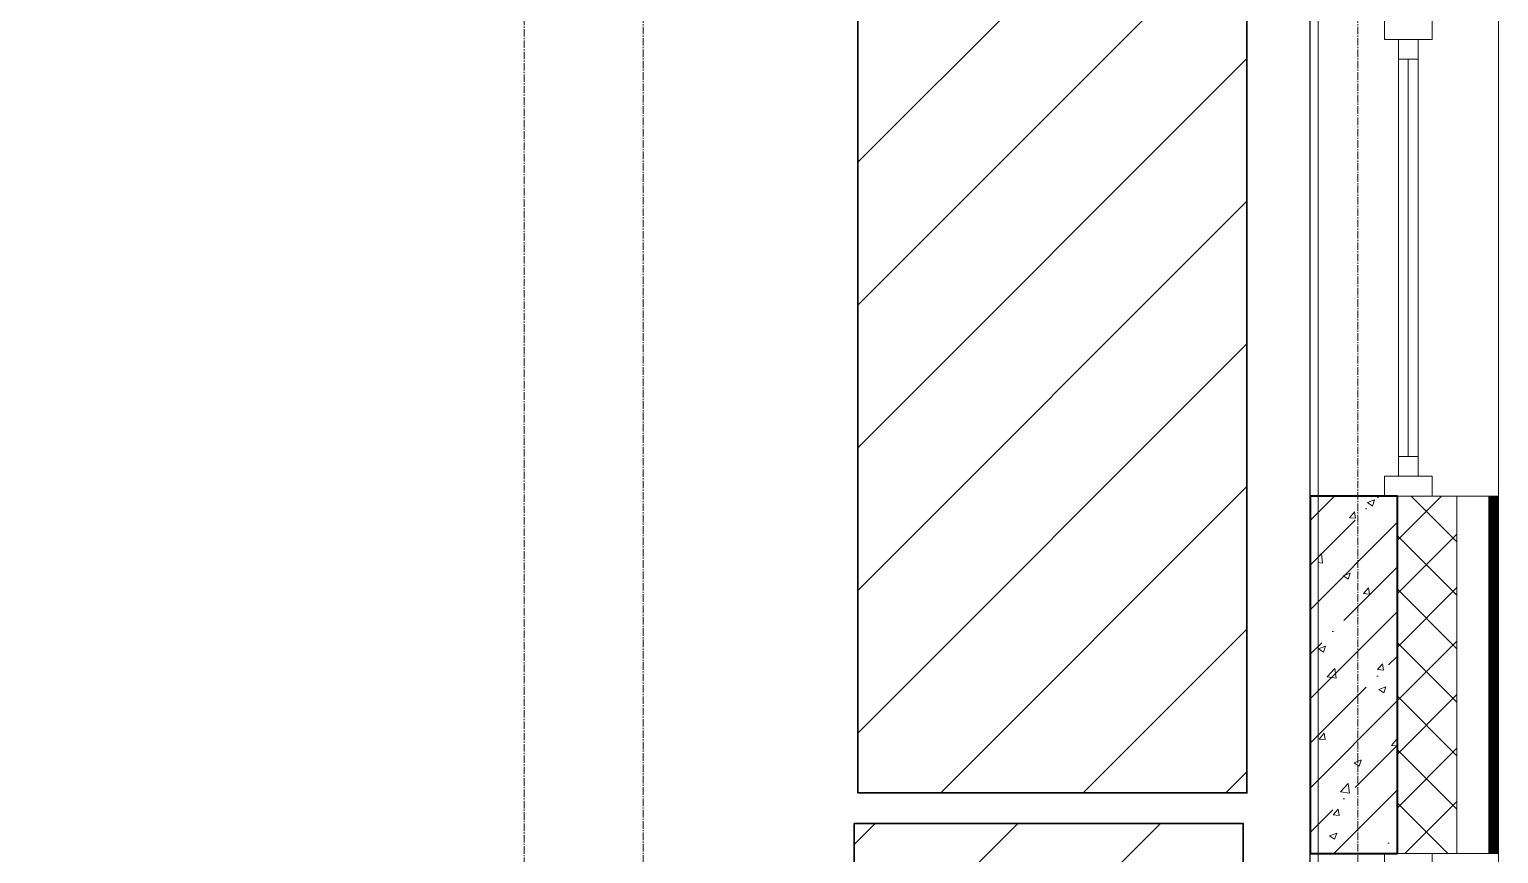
# Model space of a CAD drawing. Header units: millimetres. Extents: x -231292 to 573618, y -153144 to 564035.
# Drawn here: x 25637 to 29338, y -124345 to -122270 of the extents above; entities that cross this region are included whole.
import ezdxf

# ---------------------------------------------------------------- set-up
doc = ezdxf.new("R2010")
doc.units = ezdxf.units.MM
doc.linetypes.add('CENTER2', pattern=[28.575, 19.05, -3.175, 3.175, -3.175])
doc.linetypes.add('HIDDEN2', pattern=[4.7625, 3.175, -1.5875])
doc.layers.get('0').update_dxf_attribs({"color": 250})
for name, color, linetype, lineweight in [('10.3) строит. леса', 20, 'Continuous', 30), ('A-Wall_Материал_Газоблок_Контур', 250, 'Continuous', 0), ('АР_Колонны', 250, 'Continuous', 35), ('АР_Окна', 250, 'Continuous', 5), ('АР_Стены ЖБ', 250, 'Continuous', 35), ('АР_Стены ПЕНОблок', 250, 'Continuous', 20), ('АР_Тонкая', 250, 'Continuous', 5), ('АР_Утеплитель', 250, 'Continuous', 0), ('АР_Штриховка', 250, 'Continuous', 0), ('РД_Оси_100', 250, 'Continuous', 0)]:
    doc.layers.add(name, color=color, linetype=linetype, lineweight=lineweight)

# ---------------------------------------------------------------- blocks, each defined once
blk = doc.blocks.new('оси_рен')
at = {"layer": 'РД_Оси_100', "color": 251, "linetype": 'CENTER2', "true_color": 0x636466}
blk.add_line((1215752.916, 135558.25), (1215752.916, 223268.25), dxfattribs=at)
for points in [[(1213652.916, 223268.25), (1213652.916, 135558.25)], [(1213952.916, 135558.25), (1213952.916, 223268.25)]]:
    blk.add_lwpolyline(points, dxfattribs=at)

msp = doc.modelspace()

# ---------------------------------------------------------------- hatches: boundary and pattern name
at = {"layer": '10.3) строит. леса'}
h = msp.add_hatch(dxfattribs=at)
h.set_pattern_fill('ANSI31', color=256, scale=80)
h.set_pattern_definition([(45, (31923.92, 21686.76), (-179.60512, 179.60512), [])])
h.paths.add_polyline_path([(27724.228, -122192.361), (27724.228, -124192.361), (28704.228, -124192.361), (28704.228, -122192.361)])
h = msp.add_hatch(dxfattribs=at)
h.set_pattern_fill('ANSI31', color=256, scale=80)
h.set_pattern_definition([(45, (31914.36, 19609.82), (-179.60512, 179.60512), [])])
h.paths.add_polyline_path([(27714.668, -124269.295), (27714.668, -126269.295), (28694.668, -126269.295), (28694.668, -124269.295)])
at = {"layer": 'АР_Штриховка', "linetype": 'Continuous', "lineweight": 5, "true_color": 0x000000}
h = msp.add_hatch(dxfattribs=at)
h.set_pattern_fill('ANSI35', color=18, scale=25, style=0)
h.set_pattern_definition([(45, (8883.46, -162345.28), (-112.2532, 112.2532), []), (45, (8995.71, -162345.28), (-112.2532, 112.2532), [198.4375, -39.6875, 0, -39.6875])])
h.paths.add_polyline_path([(28863.458, -124345.283), (29083.458, -124345.283), (29083.458, -123445.283), (28863.458, -123445.283)], flags=0)

# ---------------------------------------------------------------- linework, layer by layer
msp.add_lwpolyline([(21293.458, -128645.283), (28863.458, -128645.283), (28863.458, -110245.283), (21293.458, -110245.283)], close=True)
at = {"layer": '10.3) строит. леса'}
for points in [[(27724.228, -122192.361), (27724.228, -124192.361), (28704.228, -124192.361), (28704.228, -122192.361)], [(27714.668, -124269.295), (27714.668, -126269.295), (28694.668, -126269.295), (28694.668, -124269.295)]]:
    msp.add_lwpolyline(points, close=True, dxfattribs=at)
at = {"layer": 'A-Wall_Материал_Газоблок_Контур', "color": 18, "linetype": 'Continuous', "lineweight": 0, "true_color": 0x000000}
for p, q in [((28883.458, -122245.283), (28883.458, -123445.283)), ((29338.458, -123445.283), (29338.458, -122245.283)), ((28883.458, -124345.283), (28883.458, -127645.283)), ((29338.458, -127645.283), (29338.458, -124345.283))]:
    msp.add_line(p, q, dxfattribs=at)
at = {"layer": 'АР_Колонны', "color": 18, "linetype": 'HIDDEN2', "lineweight": 25, "true_color": 0x000000}
for p, q in [((28863.458, -123445.283), (29083.458, -123445.283)), ((28863.458, -124345.283), (28863.458, -123445.283)), ((29083.458, -123445.283), (29083.458, -124345.283)), ((29083.458, -124345.283), (28863.458, -124345.283))]:
    msp.add_line(p, q, dxfattribs=at)
at = {"layer": 'АР_Колонны', "color": 18, "linetype": 'Continuous', "lineweight": 30, "true_color": 0x000000}
for p, q in [((29083.458, -123445.283), (28863.458, -123445.283)), ((28863.458, -123445.283), (28863.458, -124345.283)), ((29083.458, -124345.283), (29083.458, -123445.283)), ((28863.458, -124345.283), (29083.458, -124345.283))]:
    msp.add_line(p, q, dxfattribs=at)
at = {"layer": 'АР_Окна', "color": 18, "linetype": 'Continuous', "lineweight": 5, "true_color": 0x000000}
for p, q in [((28883.458, -122245.283), (28883.458, -123445.283)), ((29338.458, -122245.283), (29338.458, -123445.283)), ((29085.958, -122345.283), (29135.958, -122345.283)), ((29110.958, -122345.283), (29110.958, -123345.283)), ((29085.958, -123345.283), (29135.958, -123345.283)), ((28883.458, -124345.283), (28883.458, -127645.283)), ((29338.458, -124345.283), (29338.458, -127645.283))]:
    msp.add_line(p, q, dxfattribs=at)
for points in [[(29170.958, -122295.283), (29170.958, -122245.283), (29050.958, -122245.283), (29050.958, -122295.283)], [(29085.958, -122295.283), (29135.958, -122295.283), (29135.958, -123395.283), (29085.958, -123395.283)], [(29170.958, -123395.283), (29170.958, -123445.283), (29050.958, -123445.283), (29050.958, -123395.283)], [(29170.958, -124395.283), (29170.958, -124345.283), (29050.958, -124345.283), (29050.958, -124395.283)]]:
    msp.add_lwpolyline(points, close=True, dxfattribs=at)
at = {"layer": 'АР_Стены ЖБ', "color": 18, "linetype": 'Continuous', "lineweight": 40, "true_color": 0x000000}
for p, q in [((29083.458, -123445.283), (28863.458, -123445.283)), ((28863.458, -123445.283), (28863.458, -124345.283)), ((29083.458, -124345.283), (29083.458, -123445.283)), ((28863.458, -124345.283), (29083.458, -124345.283))]:
    msp.add_line(p, q, dxfattribs=at)
at = {"layer": 'АР_Стены ПЕНОблок', "color": 18, "linetype": 'Continuous', "lineweight": 20, "true_color": 0x000000}
for p, q in [((29083.458, -123445.283), (28883.458, -123445.283)), ((28883.458, -123445.283), (28883.458, -124345.283)), ((29083.458, -124345.283), (29083.458, -123445.283)), ((28883.458, -124345.283), (29083.458, -124345.283))]:
    msp.add_line(p, q, dxfattribs=at)
at = {"layer": 'АР_Тонкая', "color": 18, "linetype": 'Continuous', "lineweight": 5, "true_color": 0x000000}
for p, q in [((29313.458, -123445.283), (29233.458, -123445.283)), ((29233.458, -123445.283), (29233.458, -124345.283)), ((29313.458, -124345.283), (29313.458, -123445.283)), ((29338.458, -123445.283), (29313.458, -123445.283)), ((29313.458, -123445.283), (29313.458, -124345.283)), ((29338.458, -124345.283), (29338.458, -123445.283)), ((29233.458, -124345.283), (29313.458, -124345.283)), ((29313.458, -124345.283), (29338.458, -124345.283))]:
    msp.add_line(p, q, dxfattribs=at)
at = {"layer": 'АР_Утеплитель', "color": 18, "linetype": 'Continuous', "lineweight": 0, "true_color": 0x000000}
for p, q in [((29233.458, -123445.283), (29083.458, -123445.283)), ((29083.458, -123445.283), (29083.458, -124345.283)), ((29233.458, -124345.283), (29233.458, -123445.283)), ((29083.458, -124345.283), (29233.458, -124345.283))]:
    msp.add_line(p, q, dxfattribs=at)
at = {"layer": 'АР_Штриховка', "color": 18, "linetype": 'Continuous', "lineweight": 0, "true_color": 0x000000}
for p, q in [((29083.458, -123556.153), (29194.328, -123445.283)), ((29233.458, -123560.296), (29118.445, -123445.283)), ((29313.458, -123446.283), (29338.458, -123446.283)), ((29313.458, -123447.283), (29338.458, -123447.283)), ((29313.458, -123448.283), (29338.458, -123448.283)), ((29313.458, -123449.283), (29338.458, -123449.283)), ((29313.458, -123450.283), (29338.458, -123450.283)), ((28962.949, -123499.745), (28975.194, -123485.152)), ((28978.166, -123501.068), (28975.229, -123485.147)), ((29008.275, -123461.652), (29020.91, -123470.174)), ((29008.291, -123461.619), (29026.075, -123454.792)), ((29020.913, -123470.175), (29026.063, -123454.826)), ((29313.458, -123451.283), (29338.458, -123451.283)), ((29313.458, -123452.283), (29338.458, -123452.283)), ((29313.458, -123453.283), (29338.458, -123453.283)), ((29313.458, -123454.283), (29338.458, -123454.283)), ((29313.458, -123455.283), (29338.458, -123455.283)), ((29313.458, -123456.283), (29338.458, -123456.283)), ((29313.458, -123457.283), (29338.458, -123457.283)), ((29313.458, -123458.283), (29338.458, -123458.283)), ((29313.458, -123459.283), (29338.458, -123459.283)), ((29313.458, -123460.283), (29338.458, -123460.283)), ((29313.458, -123461.283), (29338.458, -123461.283)), ((29313.458, -123462.283), (29338.458, -123462.283)), ((29313.458, -123463.283), (29338.458, -123463.283)), ((29313.458, -123464.283), (29338.458, -123464.283)), ((29313.458, -123465.283), (29338.458, -123465.283)), ((29313.458, -123466.283), (29338.458, -123466.283)), ((29313.458, -123467.283), (29338.458, -123467.283)), ((29313.458, -123468.283), (29338.458, -123468.283)), ((29313.458, -123469.283), (29338.458, -123469.283)), ((29313.458, -123470.283), (29338.458, -123470.283)), ((29313.458, -123471.283), (29338.458, -123471.283)), ((29313.458, -123472.283), (29338.458, -123472.283)), ((29313.458, -123473.283), (29338.458, -123473.283)), ((29313.458, -123474.283), (29338.458, -123474.283)), ((29313.458, -123475.283), (29338.458, -123475.283)), ((29313.458, -123476.283), (29338.458, -123476.283)), ((29313.458, -123477.283), (29338.458, -123477.283)), ((29313.458, -123478.283), (29338.458, -123478.283)), ((29313.458, -123479.283), (29338.458, -123479.283)), ((29313.458, -123480.283), (29338.458, -123480.283)), ((29313.458, -123481.283), (29338.458, -123481.283)), ((29313.458, -123482.283), (29338.458, -123482.283)), ((29313.458, -123483.283), (29338.458, -123483.283)), ((29313.458, -123484.283), (29338.458, -123484.283)), ((29313.458, -123485.283), (29338.458, -123485.283)), ((29313.458, -123486.283), (29338.458, -123486.283)), ((29313.458, -123487.283), (29338.458, -123487.283)), ((28962.949, -123499.746), (28978.131, -123501.075)), ((29313.458, -123488.283), (29338.458, -123488.283)), ((29313.458, -123489.283), (29338.458, -123489.283)), ((29313.458, -123490.283), (29338.458, -123490.283)), ((29313.458, -123491.283), (29338.458, -123491.283)), ((29313.458, -123492.283), (29338.458, -123492.283)), ((29313.458, -123493.283), (29338.458, -123493.283)), ((29313.458, -123494.283), (29338.458, -123494.283)), ((29313.458, -123495.283), (29338.458, -123495.283)), ((29313.458, -123496.283), (29338.458, -123496.283)), ((29313.458, -123497.283), (29338.458, -123497.283)), ((29313.458, -123498.283), (29338.458, -123498.283)), ((29313.458, -123499.283), (29338.458, -123499.283)), ((29313.458, -123500.283), (29338.458, -123500.283)), ((29313.458, -123501.283), (29338.458, -123501.283)), ((29313.458, -123502.283), (29338.458, -123502.283)), ((29313.458, -123503.283), (29338.458, -123503.283)), ((29313.458, -123504.283), (29338.458, -123504.283)), ((29313.458, -123505.283), (29338.458, -123505.283)), ((29313.458, -123506.283), (29338.458, -123506.283)), ((29313.458, -123507.283), (29338.458, -123507.283)), ((29313.458, -123508.283), (29338.458, -123508.283)), ((29313.458, -123509.283), (29338.458, -123509.283)), ((29313.458, -123510.283), (29338.458, -123510.283)), ((29313.458, -123511.283), (29338.458, -123511.283)), ((29313.458, -123512.283), (29338.458, -123512.283)), ((29313.458, -123513.283), (29338.458, -123513.283)), ((29313.458, -123514.283), (29338.458, -123514.283)), ((29313.458, -123515.283), (29338.458, -123515.283)), ((29313.458, -123516.283), (29338.458, -123516.283)), ((29313.458, -123517.283), (29338.458, -123517.283)), ((29313.458, -123518.283), (29338.458, -123518.283)), ((29313.458, -123519.283), (29338.458, -123519.283)), ((29313.458, -123520.283), (29338.458, -123520.283)), ((29313.458, -123521.283), (29338.458, -123521.283)), ((29313.458, -123522.283), (29338.458, -123522.283)), ((29313.458, -123523.283), (29338.458, -123523.283)), ((29313.458, -123524.283), (29338.458, -123524.283)), ((29083.458, -123690.857), (29233.458, -123540.857)), ((29233.458, -123695), (29083.458, -123545)), ((29313.458, -123525.283), (29338.458, -123525.283)), ((29313.458, -123526.283), (29338.458, -123526.283)), ((29313.458, -123527.283), (29338.458, -123527.283)), ((29313.458, -123528.283), (29338.458, -123528.283)), ((29313.458, -123529.283), (29338.458, -123529.283)), ((29313.458, -123530.283), (29338.458, -123530.283)), ((29313.458, -123531.283), (29338.458, -123531.283)), ((29313.458, -123532.283), (29338.458, -123532.283)), ((29313.458, -123533.283), (29338.458, -123533.283)), ((29313.458, -123534.283), (29338.458, -123534.283)), ((29313.458, -123535.283), (29338.458, -123535.283)), ((29313.458, -123536.283), (29338.458, -123536.283)), ((29313.458, -123537.283), (29338.458, -123537.283)), ((29313.458, -123538.283), (29338.458, -123538.283)), ((29313.458, -123539.283), (29338.458, -123539.283)), ((29313.458, -123540.283), (29338.458, -123540.283)), ((29313.458, -123541.283), (29338.458, -123541.283)), ((29313.458, -123542.283), (29338.458, -123542.283)), ((29313.458, -123543.283), (29338.458, -123543.283)), ((29313.458, -123544.283), (29338.458, -123544.283)), ((29313.458, -123545.283), (29338.458, -123545.283)), ((29313.458, -123546.283), (29338.458, -123546.283)), ((29313.458, -123547.283), (29338.458, -123547.283)), ((29313.458, -123548.283), (29338.458, -123548.283)), ((29313.458, -123549.283), (29338.458, -123549.283)), ((29313.458, -123550.283), (29338.458, -123550.283)), ((29313.458, -123551.283), (29338.458, -123551.283)), ((29313.458, -123552.283), (29338.458, -123552.283)), ((29313.458, -123553.283), (29338.458, -123553.283)), ((29313.458, -123554.283), (29338.458, -123554.283)), ((29313.458, -123555.283), (29338.458, -123555.283)), ((29313.458, -123556.283), (29338.458, -123556.283)), ((29313.458, -123557.283), (29338.458, -123557.283)), ((29313.458, -123558.283), (29338.458, -123558.283)), ((29313.458, -123559.283), (29338.458, -123559.283)), ((29313.458, -123560.283), (29338.458, -123560.283)), ((29313.458, -123561.283), (29338.458, -123561.283)), ((28883.458, -123599.113), (28892.302, -123589.896)), ((28895.119, -123614.017), (28892.313, -123589.894)), ((29313.458, -123562.283), (29338.458, -123562.283)), ((29313.458, -123563.283), (29338.458, -123563.283)), ((29313.458, -123564.283), (29338.458, -123564.283)), ((29313.458, -123565.283), (29338.458, -123565.283)), ((29313.458, -123566.283), (29338.458, -123566.283)), ((29313.458, -123567.283), (29338.458, -123567.283)), ((29313.458, -123568.283), (29338.458, -123568.283)), ((29313.458, -123569.283), (29338.458, -123569.283)), ((29313.458, -123570.283), (29338.458, -123570.283)), ((29313.458, -123571.283), (29338.458, -123571.283)), ((29313.458, -123572.283), (29338.458, -123572.283)), ((29313.458, -123573.283), (29338.458, -123573.283)), ((29313.458, -123574.283), (29338.458, -123574.283)), ((29313.458, -123575.283), (29338.458, -123575.283)), ((29313.458, -123576.283), (29338.458, -123576.283)), ((29313.458, -123577.283), (29338.458, -123577.283)), ((29313.458, -123578.283), (29338.458, -123578.283)), ((29313.458, -123579.283), (29338.458, -123579.283)), ((29313.458, -123580.283), (29338.458, -123580.283)), ((29313.458, -123581.283), (29338.458, -123581.283)), ((29313.458, -123582.283), (29338.458, -123582.283)), ((29313.458, -123583.283), (29338.458, -123583.283)), ((29313.458, -123584.283), (29338.458, -123584.283)), ((29313.458, -123585.283), (29338.458, -123585.283)), ((29313.458, -123586.283), (29338.458, -123586.283)), ((29313.458, -123587.283), (29338.458, -123587.283)), ((29313.458, -123588.283), (29338.458, -123588.283)), ((29313.458, -123589.283), (29338.458, -123589.283)), ((29313.458, -123590.283), (29338.458, -123590.283)), ((29313.458, -123591.283), (29338.458, -123591.283)), ((29313.458, -123592.283), (29338.458, -123592.283)), ((29313.458, -123593.283), (29338.458, -123593.283)), ((29313.458, -123594.283), (29338.458, -123594.283)), ((29313.458, -123595.283), (29338.458, -123595.283)), ((29313.458, -123596.283), (29338.458, -123596.283)), ((29313.458, -123597.283), (29338.458, -123597.283)), ((29313.458, -123598.283), (29338.458, -123598.283)), ((28883.458, -123612.227), (28895.117, -123614.035)), ((29313.458, -123599.283), (29338.458, -123599.283)), ((29313.458, -123600.283), (29338.458, -123600.283)), ((29313.458, -123601.283), (29338.458, -123601.283)), ((29313.458, -123602.283), (29338.458, -123602.283)), ((29313.458, -123603.283), (29338.458, -123603.283)), ((29313.458, -123604.283), (29338.458, -123604.283)), ((29313.458, -123605.283), (29338.458, -123605.283)), ((29313.458, -123606.283), (29338.458, -123606.283)), ((29313.458, -123607.283), (29338.458, -123607.283)), ((29313.458, -123608.283), (29338.458, -123608.283)), ((29313.458, -123609.283), (29338.458, -123609.283)), ((29313.458, -123610.283), (29338.458, -123610.283)), ((29313.458, -123611.283), (29338.458, -123611.283)), ((29313.458, -123612.283), (29338.458, -123612.283)), ((29313.458, -123613.283), (29338.458, -123613.283)), ((29313.458, -123614.283), (29338.458, -123614.283)), ((29313.458, -123615.283), (29338.458, -123615.283)), ((29313.458, -123616.283), (29338.458, -123616.283)), ((29313.458, -123617.283), (29338.458, -123617.283)), ((29313.458, -123618.283), (29338.458, -123618.283)), ((29313.458, -123619.283), (29338.458, -123619.283)), ((29313.458, -123620.283), (29338.458, -123620.283)), ((29313.458, -123621.283), (29338.458, -123621.283)), ((29313.458, -123622.283), (29338.458, -123622.283)), ((29313.458, -123623.283), (29338.458, -123623.283)), ((29313.458, -123624.283), (29338.458, -123624.283)), ((29313.458, -123625.283), (29338.458, -123625.283)), ((29313.458, -123626.283), (29338.458, -123626.283)), ((29313.458, -123627.283), (29338.458, -123627.283)), ((29313.458, -123628.283), (29338.458, -123628.283)), ((29313.458, -123629.283), (29338.458, -123629.283)), ((29313.458, -123630.283), (29338.458, -123630.283)), ((29313.458, -123631.283), (29338.458, -123631.283)), ((29313.458, -123632.283), (29338.458, -123632.283)), ((29313.458, -123633.283), (29338.458, -123633.283)), ((29313.458, -123634.283), (29338.458, -123634.283)), ((29313.458, -123635.283), (29338.458, -123635.283)), ((28946.473, -123645.84), (28959.108, -123654.362)), ((28946.489, -123645.807), (28964.273, -123638.98)), ((28959.111, -123654.363), (28964.261, -123639.014)), ((29313.458, -123636.283), (29338.458, -123636.283)), ((29313.458, -123637.283), (29338.458, -123637.283)), ((29313.458, -123638.283), (29338.458, -123638.283)), ((29313.458, -123639.283), (29338.458, -123639.283)), ((29313.458, -123640.283), (29338.458, -123640.283)), ((29313.458, -123641.283), (29338.458, -123641.283)), ((29313.458, -123642.283), (29338.458, -123642.283)), ((29313.458, -123643.283), (29338.458, -123643.283)), ((29313.458, -123644.283), (29338.458, -123644.283)), ((29313.458, -123645.283), (29338.458, -123645.283)), ((29313.458, -123646.283), (29338.458, -123646.283)), ((29313.458, -123647.283), (29338.458, -123647.283)), ((29313.458, -123648.283), (29338.458, -123648.283)), ((29313.458, -123649.283), (29338.458, -123649.283)), ((29313.458, -123650.283), (29338.458, -123650.283)), ((29313.458, -123651.283), (29338.458, -123651.283)), ((29313.458, -123652.283), (29338.458, -123652.283)), ((29313.458, -123653.283), (29338.458, -123653.283)), ((29313.458, -123654.283), (29338.458, -123654.283)), ((29313.458, -123655.283), (29338.458, -123655.283)), ((29313.458, -123656.283), (29338.458, -123656.283)), ((29313.458, -123657.283), (29338.458, -123657.283)), ((29313.458, -123658.283), (29338.458, -123658.283)), ((29313.458, -123659.283), (29338.458, -123659.283)), ((29313.458, -123660.283), (29338.458, -123660.283)), ((29313.458, -123661.283), (29338.458, -123661.283)), ((29313.458, -123662.283), (29338.458, -123662.283)), ((29313.458, -123663.283), (29338.458, -123663.283)), ((29313.458, -123664.283), (29338.458, -123664.283)), ((29313.458, -123665.283), (29338.458, -123665.283)), ((29313.458, -123666.283), (29338.458, -123666.283)), ((29313.458, -123667.283), (29338.458, -123667.283)), ((29313.458, -123668.283), (29338.458, -123668.283)), ((29313.458, -123669.283), (29338.458, -123669.283)), ((29313.458, -123670.283), (29338.458, -123670.283)), ((29313.458, -123671.283), (29338.458, -123671.283)), ((29313.458, -123672.283), (29338.458, -123672.283)), ((28998.192, -123690.802), (29010.437, -123676.209)), ((28998.192, -123690.803), (29013.374, -123692.132)), ((29013.409, -123692.125), (29010.472, -123676.204)), ((29083.458, -123825.56), (29233.458, -123675.56)), ((29233.458, -123829.704), (29083.458, -123679.704)), ((29313.458, -123673.283), (29338.458, -123673.283)), ((29313.458, -123674.283), (29338.458, -123674.283)), ((29313.458, -123675.283), (29338.458, -123675.283)), ((29313.458, -123676.283), (29338.458, -123676.283)), ((29313.458, -123677.283), (29338.458, -123677.283)), ((29313.458, -123678.283), (29338.458, -123678.283)), ((29313.458, -123679.283), (29338.458, -123679.283)), ((29313.458, -123680.283), (29338.458, -123680.283)), ((29313.458, -123681.283), (29338.458, -123681.283)), ((29313.458, -123682.283), (29338.458, -123682.283)), ((29313.458, -123683.283), (29338.458, -123683.283)), ((29313.458, -123684.283), (29338.458, -123684.283)), ((29313.458, -123685.283), (29338.458, -123685.283)), ((29313.458, -123686.283), (29338.458, -123686.283)), ((29313.458, -123687.283), (29338.458, -123687.283)), ((29313.458, -123688.283), (29338.458, -123688.283)), ((29313.458, -123689.283), (29338.458, -123689.283)), ((29313.458, -123690.283), (29338.458, -123690.283)), ((29313.458, -123691.283), (29338.458, -123691.283)), ((29313.458, -123692.283), (29338.458, -123692.283)), ((29313.458, -123693.283), (29338.458, -123693.283)), ((29313.458, -123694.283), (29338.458, -123694.283)), ((29313.458, -123695.283), (29338.458, -123695.283)), ((29313.458, -123696.283), (29338.458, -123696.283)), ((29313.458, -123697.283), (29338.458, -123697.283)), ((29313.458, -123698.283), (29338.458, -123698.283)), ((29313.458, -123699.283), (29338.458, -123699.283)), ((29313.458, -123700.283), (29338.458, -123700.283)), ((29313.458, -123701.283), (29338.458, -123701.283)), ((29313.458, -123702.283), (29338.458, -123702.283)), ((29313.458, -123703.283), (29338.458, -123703.283)), ((29313.458, -123704.283), (29338.458, -123704.283)), ((29313.458, -123705.283), (29338.458, -123705.283)), ((29313.458, -123706.283), (29338.458, -123706.283)), ((29313.458, -123707.283), (29338.458, -123707.283)), ((29313.458, -123708.283), (29338.458, -123708.283)), ((29313.458, -123709.283), (29338.458, -123709.283)), ((29313.458, -123710.283), (29338.458, -123710.283)), ((29313.458, -123711.283), (29338.458, -123711.283)), ((29313.458, -123712.283), (29338.458, -123712.283)), ((29313.458, -123713.283), (29338.458, -123713.283)), ((29313.458, -123714.283), (29338.458, -123714.283)), ((29313.458, -123715.283), (29338.458, -123715.283)), ((29313.458, -123716.283), (29338.458, -123716.283)), ((29313.458, -123717.283), (29338.458, -123717.283)), ((29313.458, -123718.283), (29338.458, -123718.283)), ((29313.458, -123719.283), (29338.458, -123719.283)), ((29313.458, -123720.283), (29338.458, -123720.283)), ((29313.458, -123721.283), (29338.458, -123721.283)), ((29313.458, -123722.283), (29338.458, -123722.283)), ((29313.458, -123723.283), (29338.458, -123723.283)), ((29313.458, -123724.283), (29338.458, -123724.283)), ((29313.458, -123725.283), (29338.458, -123725.283)), ((29313.458, -123726.283), (29338.458, -123726.283)), ((29313.458, -123727.283), (29338.458, -123727.283)), ((29313.458, -123728.283), (29338.458, -123728.283)), ((29313.458, -123729.283), (29338.458, -123729.283)), ((29313.458, -123730.283), (29338.458, -123730.283)), ((29313.458, -123731.283), (29338.458, -123731.283)), ((29313.458, -123732.283), (29338.458, -123732.283)), ((29313.458, -123733.283), (29338.458, -123733.283)), ((29313.458, -123734.283), (29338.458, -123734.283)), ((29313.458, -123735.283), (29338.458, -123735.283)), ((29313.458, -123736.283), (29338.458, -123736.283)), ((29313.458, -123737.283), (29338.458, -123737.283)), ((29313.458, -123738.283), (29338.458, -123738.283)), ((29313.458, -123739.283), (29338.458, -123739.283)), ((29313.458, -123740.283), (29338.458, -123740.283)), ((29313.458, -123741.283), (29338.458, -123741.283)), ((29313.458, -123742.283), (29338.458, -123742.283)), ((29313.458, -123743.283), (29338.458, -123743.283)), ((29313.458, -123744.283), (29338.458, -123744.283)), ((29313.458, -123745.283), (29338.458, -123745.283)), ((29313.458, -123746.283), (29338.458, -123746.283)), ((29313.458, -123747.283), (29338.458, -123747.283)), ((29313.458, -123748.283), (29338.458, -123748.283)), ((29313.458, -123749.283), (29338.458, -123749.283)), ((29313.458, -123750.283), (29338.458, -123750.283)), ((29313.458, -123751.283), (29338.458, -123751.283)), ((29313.458, -123752.283), (29338.458, -123752.283)), ((29313.458, -123753.283), (29338.458, -123753.283)), ((29313.458, -123754.283), (29338.458, -123754.283)), ((29313.458, -123755.283), (29338.458, -123755.283)), ((29313.458, -123756.283), (29338.458, -123756.283)), ((29313.458, -123757.283), (29338.458, -123757.283)), ((29313.458, -123758.283), (29338.458, -123758.283)), ((29313.458, -123759.283), (29338.458, -123759.283)), ((29313.458, -123760.283), (29338.458, -123760.283)), ((29313.458, -123761.283), (29338.458, -123761.283)), ((29313.458, -123762.283), (29338.458, -123762.283)), ((29313.458, -123763.283), (29338.458, -123763.283)), ((29313.458, -123764.283), (29338.458, -123764.283)), ((29313.458, -123765.283), (29338.458, -123765.283)), ((29313.458, -123766.283), (29338.458, -123766.283)), ((29313.458, -123767.283), (29338.458, -123767.283)), ((29313.458, -123768.283), (29338.458, -123768.283)), ((29313.458, -123769.283), (29338.458, -123769.283)), ((29313.458, -123770.283), (29338.458, -123770.283)), ((29313.458, -123771.283), (29338.458, -123771.283)), ((29313.458, -123772.283), (29338.458, -123772.283)), ((29313.458, -123773.283), (29338.458, -123773.283)), ((29313.458, -123774.283), (29338.458, -123774.283)), ((29313.458, -123775.283), (29338.458, -123775.283)), ((29313.458, -123776.283), (29338.458, -123776.283)), ((29313.458, -123777.283), (29338.458, -123777.283)), ((29313.458, -123778.283), (29338.458, -123778.283)), ((29313.458, -123779.283), (29338.458, -123779.283)), ((29313.458, -123780.283), (29338.458, -123780.283)), ((29313.458, -123781.283), (29338.458, -123781.283)), ((29313.458, -123782.283), (29338.458, -123782.283)), ((29313.458, -123783.283), (29338.458, -123783.283)), ((29083.458, -123960.264), (29233.458, -123810.264)), ((29233.458, -123964.408), (29083.458, -123814.408)), ((29313.458, -123784.283), (29338.458, -123784.283)), ((29313.458, -123785.283), (29338.458, -123785.283)), ((29313.458, -123786.283), (29338.458, -123786.283)), ((29313.458, -123787.283), (29338.458, -123787.283)), ((29313.458, -123788.283), (29338.458, -123788.283)), ((29313.458, -123789.283), (29338.458, -123789.283)), ((29313.458, -123790.283), (29338.458, -123790.283)), ((29313.458, -123791.283), (29338.458, -123791.283)), ((29313.458, -123792.283), (29338.458, -123792.283)), ((29313.458, -123793.283), (29338.458, -123793.283)), ((29313.458, -123794.283), (29338.458, -123794.283)), ((29313.458, -123795.283), (29338.458, -123795.283)), ((29313.458, -123796.283), (29338.458, -123796.283)), ((29313.458, -123797.283), (29338.458, -123797.283)), ((29313.458, -123798.283), (29338.458, -123798.283)), ((29313.458, -123799.283), (29338.458, -123799.283)), ((29313.458, -123800.283), (29338.458, -123800.283)), ((29313.458, -123801.283), (29338.458, -123801.283)), ((29313.458, -123802.283), (29338.458, -123802.283)), ((29313.458, -123803.283), (29338.458, -123803.283)), ((29313.458, -123804.283), (29338.458, -123804.283)), ((29313.458, -123805.283), (29338.458, -123805.283)), ((29313.458, -123806.283), (29338.458, -123806.283)), ((29313.458, -123807.283), (29338.458, -123807.283)), ((29313.458, -123808.283), (29338.458, -123808.283)), ((29313.458, -123809.283), (29338.458, -123809.283)), ((29313.458, -123810.283), (29338.458, -123810.283)), ((29313.458, -123811.283), (29338.458, -123811.283)), ((29313.458, -123812.283), (29338.458, -123812.283)), ((29313.458, -123813.283), (29338.458, -123813.283)), ((29313.458, -123814.283), (29338.458, -123814.283)), ((29313.458, -123815.283), (29338.458, -123815.283)), ((29313.458, -123816.283), (29338.458, -123816.283)), ((29313.458, -123817.283), (29338.458, -123817.283)), ((29313.458, -123818.283), (29338.458, -123818.283)), ((29313.458, -123819.283), (29338.458, -123819.283)), ((29313.458, -123820.283), (29338.458, -123820.283)), ((28884.671, -123830.028), (28897.306, -123838.55)), ((28884.687, -123829.995), (28902.471, -123823.168)), ((28897.309, -123838.551), (28902.459, -123823.202)), ((29313.458, -123821.283), (29338.458, -123821.283)), ((29313.458, -123822.283), (29338.458, -123822.283)), ((29313.458, -123823.283), (29338.458, -123823.283)), ((29313.458, -123824.283), (29338.458, -123824.283)), ((29313.458, -123825.283), (29338.458, -123825.283)), ((29313.458, -123826.283), (29338.458, -123826.283)), ((29313.458, -123827.283), (29338.458, -123827.283)), ((29313.458, -123828.283), (29338.458, -123828.283)), ((29313.458, -123829.283), (29338.458, -123829.283)), ((29313.458, -123830.283), (29338.458, -123830.283)), ((29313.458, -123831.283), (29338.458, -123831.283)), ((29313.458, -123832.283), (29338.458, -123832.283)), ((29313.458, -123833.283), (29338.458, -123833.283)), ((29313.458, -123834.283), (29338.458, -123834.283)), ((29313.458, -123835.283), (29338.458, -123835.283)), ((29313.458, -123836.283), (29338.458, -123836.283)), ((29313.458, -123837.283), (29338.458, -123837.283)), ((29313.458, -123838.283), (29338.458, -123838.283)), ((29313.458, -123839.283), (29338.458, -123839.283)), ((29313.458, -123840.283), (29338.458, -123840.283)), ((29313.458, -123841.283), (29338.458, -123841.283)), ((29313.458, -123842.283), (29338.458, -123842.283)), ((29313.458, -123843.283), (29338.458, -123843.283)), ((29313.458, -123844.283), (29338.458, -123844.283)), ((29313.458, -123845.283), (29338.458, -123845.283)), ((29313.458, -123846.283), (29338.458, -123846.283)), ((29313.458, -123847.283), (29338.458, -123847.283)), ((29313.458, -123848.283), (29338.458, -123848.283)), ((29313.458, -123849.283), (29338.458, -123849.283)), ((29313.458, -123850.283), (29338.458, -123850.283)), ((29313.458, -123851.283), (29338.458, -123851.283)), ((29313.458, -123852.283), (29338.458, -123852.283)), ((29313.458, -123853.283), (29338.458, -123853.283)), ((29313.458, -123854.283), (29338.458, -123854.283)), ((29313.458, -123855.283), (29338.458, -123855.283)), ((29313.458, -123856.283), (29338.458, -123856.283)), ((29313.458, -123857.283), (29338.458, -123857.283)), ((28906.193, -123899.983), (28925.977, -123879.364)), ((28928.794, -123903.485), (28925.988, -123879.363)), ((29033.435, -123881.86), (29048.617, -123883.188)), ((29033.436, -123881.859), (29045.681, -123867.266)), ((29048.652, -123883.182), (29045.715, -123867.261)), ((29313.458, -123858.283), (29338.458, -123858.283)), ((29313.458, -123859.283), (29338.458, -123859.283)), ((29313.458, -123860.283), (29338.458, -123860.283)), ((29313.458, -123861.283), (29338.458, -123861.283)), ((29313.458, -123862.283), (29338.458, -123862.283)), ((29313.458, -123863.283), (29338.458, -123863.283)), ((29313.458, -123864.283), (29338.458, -123864.283)), ((29313.458, -123865.283), (29338.458, -123865.283)), ((29313.458, -123866.283), (29338.458, -123866.283)), ((29313.458, -123867.283), (29338.458, -123867.283)), ((29313.458, -123868.283), (29338.458, -123868.283)), ((29313.458, -123869.283), (29338.458, -123869.283)), ((29313.458, -123870.283), (29338.458, -123870.283)), ((29313.458, -123871.283), (29338.458, -123871.283)), ((29313.458, -123872.283), (29338.458, -123872.283)), ((29313.458, -123873.283), (29338.458, -123873.283)), ((29313.458, -123874.283), (29338.458, -123874.283)), ((29313.458, -123875.283), (29338.458, -123875.283)), ((29313.458, -123876.283), (29338.458, -123876.283)), ((29313.458, -123877.283), (29338.458, -123877.283)), ((29313.458, -123878.283), (29338.458, -123878.283)), ((29313.458, -123879.283), (29338.458, -123879.283)), ((29313.458, -123880.283), (29338.458, -123880.283)), ((29313.458, -123881.283), (29338.458, -123881.283)), ((29313.458, -123882.283), (29338.458, -123882.283)), ((29313.458, -123883.283), (29338.458, -123883.283)), ((29313.458, -123884.283), (29338.458, -123884.283)), ((29313.458, -123885.283), (29338.458, -123885.283)), ((29313.458, -123886.283), (29338.458, -123886.283)), ((29313.458, -123887.283), (29338.458, -123887.283)), ((29313.458, -123888.283), (29338.458, -123888.283)), ((29313.458, -123889.283), (29338.458, -123889.283)), ((29313.458, -123890.283), (29338.458, -123890.283)), ((29313.458, -123891.283), (29338.458, -123891.283)), ((29313.458, -123892.283), (29338.458, -123892.283)), ((29313.458, -123893.283), (29338.458, -123893.283)), ((29313.458, -123894.283), (29338.458, -123894.283)), ((28906.201, -123900), (28928.791, -123903.503)), ((29036.301, -123932.26), (29054.086, -123925.433)), ((29048.923, -123940.816), (29054.073, -123925.467)), ((29313.458, -123895.283), (29338.458, -123895.283)), ((29313.458, -123896.283), (29338.458, -123896.283)), ((29313.458, -123897.283), (29338.458, -123897.283)), ((29313.458, -123898.283), (29338.458, -123898.283)), ((29313.458, -123899.283), (29338.458, -123899.283)), ((29313.458, -123900.283), (29338.458, -123900.283)), ((29313.458, -123901.283), (29338.458, -123901.283)), ((29313.458, -123902.283), (29338.458, -123902.283)), ((29313.458, -123903.283), (29338.458, -123903.283)), ((29313.458, -123904.283), (29338.458, -123904.283)), ((29313.458, -123905.283), (29338.458, -123905.283)), ((29313.458, -123906.283), (29338.458, -123906.283)), ((29313.458, -123907.283), (29338.458, -123907.283)), ((29313.458, -123908.283), (29338.458, -123908.283)), ((29313.458, -123909.283), (29338.458, -123909.283)), ((29313.458, -123910.283), (29338.458, -123910.283)), ((29313.458, -123911.283), (29338.458, -123911.283)), ((29313.458, -123912.283), (29338.458, -123912.283)), ((29313.458, -123913.283), (29338.458, -123913.283)), ((29313.458, -123914.283), (29338.458, -123914.283)), ((29313.458, -123915.283), (29338.458, -123915.283)), ((29313.458, -123916.283), (29338.458, -123916.283)), ((29313.458, -123917.283), (29338.458, -123917.283)), ((29313.458, -123918.283), (29338.458, -123918.283)), ((29313.458, -123919.283), (29338.458, -123919.283)), ((29313.458, -123920.283), (29338.458, -123920.283)), ((29313.458, -123921.283), (29338.458, -123921.283)), ((29313.458, -123922.283), (29338.458, -123922.283)), ((29313.458, -123923.283), (29338.458, -123923.283)), ((29313.458, -123924.283), (29338.458, -123924.283)), ((29313.458, -123925.283), (29338.458, -123925.283)), ((29313.458, -123926.283), (29338.458, -123926.283)), ((29313.458, -123927.283), (29338.458, -123927.283)), ((29313.458, -123928.283), (29338.458, -123928.283)), ((29313.458, -123929.283), (29338.458, -123929.283)), ((29313.458, -123930.283), (29338.458, -123930.283)), ((29313.458, -123931.283), (29338.458, -123931.283)), ((29036.286, -123932.293), (29048.92, -123940.815)), ((29083.458, -124094.968), (29233.458, -123944.968)), ((29233.458, -124099.112), (29083.458, -123949.112)), ((29313.458, -123932.283), (29338.458, -123932.283)), ((29313.458, -123933.283), (29338.458, -123933.283)), ((29313.458, -123934.283), (29338.458, -123934.283)), ((29313.458, -123935.283), (29338.458, -123935.283)), ((29313.458, -123936.283), (29338.458, -123936.283)), ((29313.458, -123937.283), (29338.458, -123937.283)), ((29313.458, -123938.283), (29338.458, -123938.283)), ((29313.458, -123939.283), (29338.458, -123939.283)), ((29313.458, -123940.283), (29338.458, -123940.283)), ((29313.458, -123941.283), (29338.458, -123941.283)), ((29313.458, -123942.283), (29338.458, -123942.283)), ((29313.458, -123943.283), (29338.458, -123943.283)), ((29313.458, -123944.283), (29338.458, -123944.283)), ((29313.458, -123945.283), (29338.458, -123945.283)), ((29313.458, -123946.283), (29338.458, -123946.283)), ((29313.458, -123947.283), (29338.458, -123947.283)), ((29313.458, -123948.283), (29338.458, -123948.283)), ((29313.458, -123949.283), (29338.458, -123949.283)), ((29313.458, -123950.283), (29338.458, -123950.283)), ((29313.458, -123951.283), (29338.458, -123951.283)), ((29313.458, -123952.283), (29338.458, -123952.283)), ((29313.458, -123953.283), (29338.458, -123953.283)), ((29313.458, -123954.283), (29338.458, -123954.283)), ((29313.458, -123955.283), (29338.458, -123955.283)), ((29313.458, -123956.283), (29338.458, -123956.283)), ((29313.458, -123957.283), (29338.458, -123957.283)), ((29313.458, -123958.283), (29338.458, -123958.283)), ((29313.458, -123959.283), (29338.458, -123959.283)), ((29313.458, -123960.283), (29338.458, -123960.283)), ((29313.458, -123961.283), (29338.458, -123961.283)), ((29313.458, -123962.283), (29338.458, -123962.283)), ((29313.458, -123963.283), (29338.458, -123963.283)), ((29313.458, -123964.283), (29338.458, -123964.283)), ((29313.458, -123965.283), (29338.458, -123965.283)), ((29313.458, -123966.283), (29338.458, -123966.283)), ((29313.458, -123967.283), (29338.458, -123967.283)), ((29313.458, -123968.283), (29338.458, -123968.283)), ((29313.458, -123969.283), (29338.458, -123969.283)), ((29313.458, -123970.283), (29338.458, -123970.283)), ((29313.458, -123971.283), (29338.458, -123971.283)), ((29313.458, -123972.283), (29338.458, -123972.283)), ((29313.458, -123973.283), (29338.458, -123973.283)), ((29313.458, -123974.283), (29338.458, -123974.283)), ((29313.458, -123975.283), (29338.458, -123975.283)), ((29313.458, -123976.283), (29338.458, -123976.283)), ((29313.458, -123977.283), (29338.458, -123977.283)), ((29313.458, -123978.283), (29338.458, -123978.283)), ((29313.458, -123979.283), (29338.458, -123979.283)), ((29313.458, -123980.283), (29338.458, -123980.283)), ((29313.458, -123981.283), (29338.458, -123981.283)), ((29313.458, -123982.283), (29338.458, -123982.283)), ((29313.458, -123983.283), (29338.458, -123983.283)), ((29313.458, -123984.283), (29338.458, -123984.283)), ((29313.458, -123985.283), (29338.458, -123985.283)), ((29313.458, -123986.283), (29338.458, -123986.283)), ((29313.458, -123987.283), (29338.458, -123987.283)), ((29313.458, -123988.283), (29338.458, -123988.283)), ((29313.458, -123989.283), (29338.458, -123989.283)), ((29313.458, -123990.283), (29338.458, -123990.283)), ((29313.458, -123991.283), (29338.458, -123991.283)), ((29313.458, -123992.283), (29338.458, -123992.283)), ((29313.458, -123993.283), (29338.458, -123993.283)), ((29313.458, -123994.283), (29338.458, -123994.283)), ((29313.458, -123995.283), (29338.458, -123995.283)), ((29313.458, -123996.283), (29338.458, -123996.283)), ((29313.458, -123997.283), (29338.458, -123997.283)), ((29313.458, -123998.283), (29338.458, -123998.283)), ((29313.458, -123999.283), (29338.458, -123999.283)), ((29313.458, -124000.283), (29338.458, -124000.283)), ((29313.458, -124001.283), (29338.458, -124001.283)), ((29313.458, -124002.283), (29338.458, -124002.283)), ((29313.458, -124003.283), (29338.458, -124003.283)), ((29313.458, -124004.283), (29338.458, -124004.283)), ((29313.458, -124005.283), (29338.458, -124005.283)), ((28886.494, -124056.977), (28898.739, -124042.384)), ((28901.711, -124058.3), (28898.774, -124042.378)), ((29313.458, -124006.283), (29338.458, -124006.283)), ((29313.458, -124007.283), (29338.458, -124007.283)), ((29313.458, -124008.283), (29338.458, -124008.283)), ((29313.458, -124009.283), (29338.458, -124009.283)), ((29313.458, -124010.283), (29338.458, -124010.283)), ((29313.458, -124011.283), (29338.458, -124011.283)), ((29313.458, -124012.283), (29338.458, -124012.283)), ((29313.458, -124013.283), (29338.458, -124013.283)), ((29313.458, -124014.283), (29338.458, -124014.283)), ((29313.458, -124015.283), (29338.458, -124015.283)), ((29313.458, -124016.283), (29338.458, -124016.283)), ((29313.458, -124017.283), (29338.458, -124017.283)), ((29313.458, -124018.283), (29338.458, -124018.283)), ((29313.458, -124019.283), (29338.458, -124019.283)), ((29313.458, -124020.283), (29338.458, -124020.283)), ((29313.458, -124021.283), (29338.458, -124021.283)), ((29313.458, -124022.283), (29338.458, -124022.283)), ((29313.458, -124023.283), (29338.458, -124023.283)), ((29313.458, -124024.283), (29338.458, -124024.283)), ((29313.458, -124025.283), (29338.458, -124025.283)), ((29313.458, -124026.283), (29338.458, -124026.283)), ((29313.458, -124027.283), (29338.458, -124027.283)), ((29313.458, -124028.283), (29338.458, -124028.283)), ((29313.458, -124029.283), (29338.458, -124029.283)), ((29313.458, -124030.283), (29338.458, -124030.283)), ((29313.458, -124031.283), (29338.458, -124031.283)), ((29313.458, -124032.283), (29338.458, -124032.283)), ((29313.458, -124033.283), (29338.458, -124033.283)), ((29313.458, -124034.283), (29338.458, -124034.283)), ((29313.458, -124035.283), (29338.458, -124035.283)), ((29313.458, -124036.283), (29338.458, -124036.283)), ((29313.458, -124037.283), (29338.458, -124037.283)), ((29313.458, -124038.283), (29338.458, -124038.283)), ((29313.458, -124039.283), (29338.458, -124039.283)), ((29313.458, -124040.283), (29338.458, -124040.283)), ((29313.458, -124041.283), (29338.458, -124041.283)), ((29313.458, -124042.283), (29338.458, -124042.283)), ((28886.494, -124056.978), (28901.676, -124058.306)), ((29068.679, -124072.916), (29080.924, -124058.323)), ((29068.679, -124072.917), (29083.458, -124074.21)), ((29083.458, -124071.871), (29080.958, -124058.318)), ((29083.458, -124229.672), (29233.458, -124079.672)), ((29313.458, -124043.283), (29338.458, -124043.283)), ((29313.458, -124044.283), (29338.458, -124044.283)), ((29313.458, -124045.283), (29338.458, -124045.283)), ((29313.458, -124046.283), (29338.458, -124046.283)), ((29313.458, -124047.283), (29338.458, -124047.283)), ((29313.458, -124048.283), (29338.458, -124048.283)), ((29313.458, -124049.283), (29338.458, -124049.283)), ((29313.458, -124050.283), (29338.458, -124050.283)), ((29313.458, -124051.283), (29338.458, -124051.283)), ((29313.458, -124052.283), (29338.458, -124052.283)), ((29313.458, -124053.283), (29338.458, -124053.283)), ((29313.458, -124054.283), (29338.458, -124054.283)), ((29313.458, -124055.283), (29338.458, -124055.283)), ((29313.458, -124056.283), (29338.458, -124056.283)), ((29313.458, -124057.283), (29338.458, -124057.283)), ((29313.458, -124058.283), (29338.458, -124058.283)), ((29313.458, -124059.283), (29338.458, -124059.283)), ((29313.458, -124060.283), (29338.458, -124060.283)), ((29313.458, -124061.283), (29338.458, -124061.283)), ((29313.458, -124062.283), (29338.458, -124062.283)), ((29313.458, -124063.283), (29338.458, -124063.283)), ((29313.458, -124064.283), (29338.458, -124064.283)), ((29313.458, -124065.283), (29338.458, -124065.283)), ((29313.458, -124066.283), (29338.458, -124066.283)), ((29313.458, -124067.283), (29338.458, -124067.283)), ((29313.458, -124068.283), (29338.458, -124068.283)), ((29313.458, -124069.283), (29338.458, -124069.283)), ((29313.458, -124070.283), (29338.458, -124070.283)), ((29313.458, -124071.283), (29338.458, -124071.283)), ((29313.458, -124072.283), (29338.458, -124072.283)), ((29313.458, -124073.283), (29338.458, -124073.283)), ((29313.458, -124074.283), (29338.458, -124074.283)), ((29313.458, -124075.283), (29338.458, -124075.283)), ((29313.458, -124076.283), (29338.458, -124076.283)), ((29313.458, -124077.283), (29338.458, -124077.283)), ((29313.458, -124078.283), (29338.458, -124078.283)), ((29313.458, -124079.283), (29338.458, -124079.283)), ((28974.484, -124116.481), (28987.118, -124125.003)), ((28974.499, -124116.448), (28992.284, -124109.621)), ((28987.121, -124125.004), (28992.271, -124109.655)), ((29233.458, -124233.815), (29083.458, -124083.815)), ((29313.458, -124080.283), (29338.458, -124080.283)), ((29313.458, -124081.283), (29338.458, -124081.283)), ((29313.458, -124082.283), (29338.458, -124082.283)), ((29313.458, -124083.283), (29338.458, -124083.283)), ((29313.458, -124084.283), (29338.458, -124084.283)), ((29313.458, -124085.283), (29338.458, -124085.283)), ((29313.458, -124086.283), (29338.458, -124086.283)), ((29313.458, -124087.283), (29338.458, -124087.283)), ((29313.458, -124088.283), (29338.458, -124088.283)), ((29313.458, -124089.283), (29338.458, -124089.283)), ((29313.458, -124090.283), (29338.458, -124090.283)), ((29313.458, -124091.283), (29338.458, -124091.283)), ((29313.458, -124092.283), (29338.458, -124092.283)), ((29313.458, -124093.283), (29338.458, -124093.283)), ((29313.458, -124094.283), (29338.458, -124094.283)), ((29313.458, -124095.283), (29338.458, -124095.283)), ((29313.458, -124096.283), (29338.458, -124096.283)), ((29313.458, -124097.283), (29338.458, -124097.283)), ((29313.458, -124098.283), (29338.458, -124098.283)), ((29313.458, -124099.283), (29338.458, -124099.283)), ((29313.458, -124100.283), (29338.458, -124100.283)), ((29313.458, -124101.283), (29338.458, -124101.283)), ((29313.458, -124102.283), (29338.458, -124102.283)), ((29313.458, -124103.283), (29338.458, -124103.283)), ((29313.458, -124104.283), (29338.458, -124104.283)), ((29313.458, -124105.283), (29338.458, -124105.283)), ((29313.458, -124106.283), (29338.458, -124106.283)), ((29313.458, -124107.283), (29338.458, -124107.283)), ((29313.458, -124108.283), (29338.458, -124108.283)), ((29313.458, -124109.283), (29338.458, -124109.283)), ((29313.458, -124110.283), (29338.458, -124110.283)), ((29313.458, -124111.283), (29338.458, -124111.283)), ((29313.458, -124112.283), (29338.458, -124112.283)), ((29313.458, -124113.283), (29338.458, -124113.283)), ((29313.458, -124114.283), (29338.458, -124114.283)), ((29313.458, -124115.283), (29338.458, -124115.283)), ((29313.458, -124116.283), (29338.458, -124116.283)), ((29313.458, -124117.283), (29338.458, -124117.283)), ((29313.458, -124118.283), (29338.458, -124118.283)), ((29313.458, -124119.283), (29338.458, -124119.283)), ((29313.458, -124120.283), (29338.458, -124120.283)), ((29313.458, -124121.283), (29338.458, -124121.283)), ((29313.458, -124122.283), (29338.458, -124122.283)), ((29313.458, -124123.283), (29338.458, -124123.283)), ((29313.458, -124124.283), (29338.458, -124124.283)), ((29313.458, -124125.283), (29338.458, -124125.283)), ((29313.458, -124126.283), (29338.458, -124126.283)), ((29313.458, -124127.283), (29338.458, -124127.283)), ((29313.458, -124128.283), (29338.458, -124128.283)), ((29313.458, -124129.283), (29338.458, -124129.283)), ((29313.458, -124130.283), (29338.458, -124130.283)), ((29313.458, -124131.283), (29338.458, -124131.283)), ((29313.458, -124132.283), (29338.458, -124132.283)), ((29313.458, -124133.283), (29338.458, -124133.283)), ((29313.458, -124134.283), (29338.458, -124134.283)), ((29313.458, -124135.283), (29338.458, -124135.283)), ((29313.458, -124136.283), (29338.458, -124136.283)), ((29313.458, -124137.283), (29338.458, -124137.283)), ((29313.458, -124138.283), (29338.458, -124138.283)), ((29313.458, -124139.283), (29338.458, -124139.283)), ((29313.458, -124140.283), (29338.458, -124140.283)), ((29313.458, -124141.283), (29338.458, -124141.283)), ((29313.458, -124142.283), (29338.458, -124142.283)), ((29313.458, -124143.283), (29338.458, -124143.283)), ((29313.458, -124144.283), (29338.458, -124144.283)), ((29313.458, -124145.283), (29338.458, -124145.283)), ((29313.458, -124146.283), (29338.458, -124146.283)), ((29313.458, -124147.283), (29338.458, -124147.283)), ((29313.458, -124148.283), (29338.458, -124148.283)), ((29313.458, -124149.283), (29338.458, -124149.283)), ((29313.458, -124150.283), (29338.458, -124150.283)), ((29313.458, -124151.283), (29338.458, -124151.283)), ((29313.458, -124152.283), (29338.458, -124152.283)), ((29313.458, -124153.283), (29338.458, -124153.283)), ((28939.868, -124189.451), (28959.652, -124168.833)), ((28939.876, -124189.468), (28962.466, -124192.972)), ((28962.469, -124192.954), (28959.663, -124168.831)), ((29313.458, -124154.283), (29338.458, -124154.283)), ((29313.458, -124155.283), (29338.458, -124155.283)), ((29313.458, -124156.283), (29338.458, -124156.283)), ((29313.458, -124157.283), (29338.458, -124157.283)), ((29313.458, -124158.283), (29338.458, -124158.283)), ((29313.458, -124159.283), (29338.458, -124159.283)), ((29313.458, -124160.283), (29338.458, -124160.283)), ((29313.458, -124161.283), (29338.458, -124161.283)), ((29313.458, -124162.283), (29338.458, -124162.283)), ((29313.458, -124163.283), (29338.458, -124163.283)), ((29313.458, -124164.283), (29338.458, -124164.283)), ((29313.458, -124165.283), (29338.458, -124165.283)), ((29313.458, -124166.283), (29338.458, -124166.283)), ((29313.458, -124167.283), (29338.458, -124167.283)), ((29313.458, -124168.283), (29338.458, -124168.283)), ((29313.458, -124169.283), (29338.458, -124169.283)), ((29313.458, -124170.283), (29338.458, -124170.283)), ((29313.458, -124171.283), (29338.458, -124171.283)), ((29313.458, -124172.283), (29338.458, -124172.283)), ((29313.458, -124173.283), (29338.458, -124173.283)), ((29313.458, -124174.283), (29338.458, -124174.283)), ((29313.458, -124175.283), (29338.458, -124175.283)), ((29313.458, -124176.283), (29338.458, -124176.283)), ((29313.458, -124177.283), (29338.458, -124177.283)), ((29313.458, -124178.283), (29338.458, -124178.283)), ((29313.458, -124179.283), (29338.458, -124179.283)), ((29313.458, -124180.283), (29338.458, -124180.283)), ((29313.458, -124181.283), (29338.458, -124181.283)), ((29313.458, -124182.283), (29338.458, -124182.283)), ((29313.458, -124183.283), (29338.458, -124183.283)), ((29313.458, -124184.283), (29338.458, -124184.283)), ((29313.458, -124185.283), (29338.458, -124185.283)), ((29313.458, -124186.283), (29338.458, -124186.283)), ((29313.458, -124187.283), (29338.458, -124187.283)), ((29313.458, -124188.283), (29338.458, -124188.283)), ((29313.458, -124189.283), (29338.458, -124189.283)), ((29313.458, -124190.283), (29338.458, -124190.283)), ((29210.222, -124345.283), (29083.458, -124218.519)), ((29102.551, -124345.283), (29233.458, -124214.376)), ((29313.458, -124191.283), (29338.458, -124191.283)), ((29313.458, -124192.283), (29338.458, -124192.283)), ((29313.458, -124193.283), (29338.458, -124193.283)), ((29313.458, -124194.283), (29338.458, -124194.283)), ((29313.458, -124195.283), (29338.458, -124195.283)), ((29313.458, -124196.283), (29338.458, -124196.283)), ((29313.458, -124197.283), (29338.458, -124197.283)), ((29313.458, -124198.283), (29338.458, -124198.283)), ((29313.458, -124199.283), (29338.458, -124199.283)), ((29313.458, -124200.283), (29338.458, -124200.283)), ((29313.458, -124201.283), (29338.458, -124201.283)), ((29313.458, -124202.283), (29338.458, -124202.283)), ((29313.458, -124203.283), (29338.458, -124203.283)), ((29313.458, -124204.283), (29338.458, -124204.283)), ((29313.458, -124205.283), (29338.458, -124205.283)), ((29313.458, -124206.283), (29338.458, -124206.283)), ((29313.458, -124207.283), (29338.458, -124207.283)), ((29313.458, -124208.283), (29338.458, -124208.283)), ((29313.458, -124209.283), (29338.458, -124209.283)), ((29313.458, -124210.283), (29338.458, -124210.283)), ((29313.458, -124211.283), (29338.458, -124211.283)), ((29313.458, -124212.283), (29338.458, -124212.283)), ((29313.458, -124213.283), (29338.458, -124213.283)), ((29313.458, -124214.283), (29338.458, -124214.283)), ((29313.458, -124215.283), (29338.458, -124215.283)), ((29313.458, -124216.283), (29338.458, -124216.283)), ((29313.458, -124217.283), (29338.458, -124217.283)), ((29313.458, -124218.283), (29338.458, -124218.283)), ((29313.458, -124219.283), (29338.458, -124219.283)), ((29313.458, -124220.283), (29338.458, -124220.283)), ((29313.458, -124221.283), (29338.458, -124221.283)), ((29313.458, -124222.283), (29338.458, -124222.283)), ((29313.458, -124223.283), (29338.458, -124223.283)), ((29313.458, -124224.283), (29338.458, -124224.283)), ((29313.458, -124225.283), (29338.458, -124225.283)), ((29313.458, -124226.283), (29338.458, -124226.283)), ((29313.458, -124227.283), (29338.458, -124227.283)), ((28921.738, -124248.034), (28933.983, -124233.44)), ((28921.738, -124248.035), (28936.92, -124249.363)), ((28936.954, -124249.357), (28934.017, -124233.435)), ((29313.458, -124228.283), (29338.458, -124228.283)), ((29313.458, -124229.283), (29338.458, -124229.283)), ((29313.458, -124230.283), (29338.458, -124230.283)), ((29313.458, -124231.283), (29338.458, -124231.283)), ((29313.458, -124232.283), (29338.458, -124232.283)), ((29313.458, -124233.283), (29338.458, -124233.283)), ((29313.458, -124234.283), (29338.458, -124234.283)), ((29313.458, -124235.283), (29338.458, -124235.283)), ((29313.458, -124236.283), (29338.458, -124236.283)), ((29313.458, -124237.283), (29338.458, -124237.283)), ((29313.458, -124238.283), (29338.458, -124238.283)), ((29313.458, -124239.283), (29338.458, -124239.283)), ((29313.458, -124240.283), (29338.458, -124240.283)), ((29313.458, -124241.283), (29338.458, -124241.283)), ((29313.458, -124242.283), (29338.458, -124242.283)), ((29313.458, -124243.283), (29338.458, -124243.283)), ((29313.458, -124244.283), (29338.458, -124244.283)), ((29313.458, -124245.283), (29338.458, -124245.283)), ((29313.458, -124246.283), (29338.458, -124246.283)), ((29313.458, -124247.283), (29338.458, -124247.283)), ((29313.458, -124248.283), (29338.458, -124248.283)), ((29313.458, -124249.283), (29338.458, -124249.283)), ((29313.458, -124250.283), (29338.458, -124250.283)), ((29313.458, -124251.283), (29338.458, -124251.283)), ((29313.458, -124252.283), (29338.458, -124252.283)), ((29313.458, -124253.283), (29338.458, -124253.283)), ((29313.458, -124254.283), (29338.458, -124254.283)), ((29313.458, -124255.283), (29338.458, -124255.283)), ((29313.458, -124256.283), (29338.458, -124256.283)), ((29313.458, -124257.283), (29338.458, -124257.283)), ((29313.458, -124258.283), (29338.458, -124258.283)), ((29313.458, -124259.283), (29338.458, -124259.283)), ((29313.458, -124260.283), (29338.458, -124260.283)), ((29313.458, -124261.283), (29338.458, -124261.283)), ((29313.458, -124262.283), (29338.458, -124262.283)), ((29313.458, -124263.283), (29338.458, -124263.283)), ((29313.458, -124264.283), (29338.458, -124264.283)), ((28912.682, -124300.669), (28925.316, -124309.191)), ((28912.697, -124300.636), (28930.481, -124293.809)), ((28925.319, -124309.192), (28930.469, -124293.843)), ((29313.458, -124265.283), (29338.458, -124265.283)), ((29313.458, -124266.283), (29338.458, -124266.283)), ((29313.458, -124267.283), (29338.458, -124267.283)), ((29313.458, -124268.283), (29338.458, -124268.283)), ((29313.458, -124269.283), (29338.458, -124269.283)), ((29313.458, -124270.283), (29338.458, -124270.283)), ((29313.458, -124271.283), (29338.458, -124271.283)), ((29313.458, -124272.283), (29338.458, -124272.283)), ((29313.458, -124273.283), (29338.458, -124273.283)), ((29313.458, -124274.283), (29338.458, -124274.283)), ((29313.458, -124275.283), (29338.458, -124275.283)), ((29313.458, -124276.283), (29338.458, -124276.283)), ((29313.458, -124277.283), (29338.458, -124277.283)), ((29313.458, -124278.283), (29338.458, -124278.283)), ((29313.458, -124279.283), (29338.458, -124279.283)), ((29313.458, -124280.283), (29338.458, -124280.283)), ((29313.458, -124281.283), (29338.458, -124281.283)), ((29313.458, -124282.283), (29338.458, -124282.283)), ((29313.458, -124283.283), (29338.458, -124283.283)), ((29313.458, -124284.283), (29338.458, -124284.283)), ((29313.458, -124285.283), (29338.458, -124285.283)), ((29313.458, -124286.283), (29338.458, -124286.283)), ((29313.458, -124287.283), (29338.458, -124287.283)), ((29313.458, -124288.283), (29338.458, -124288.283)), ((29313.458, -124289.283), (29338.458, -124289.283)), ((29313.458, -124290.283), (29338.458, -124290.283)), ((29313.458, -124291.283), (29338.458, -124291.283)), ((29313.458, -124292.283), (29338.458, -124292.283)), ((29313.458, -124293.283), (29338.458, -124293.283)), ((29313.458, -124294.283), (29338.458, -124294.283)), ((29313.458, -124295.283), (29338.458, -124295.283)), ((29313.458, -124296.283), (29338.458, -124296.283)), ((29313.458, -124297.283), (29338.458, -124297.283)), ((29313.458, -124298.283), (29338.458, -124298.283)), ((29313.458, -124299.283), (29338.458, -124299.283)), ((29313.458, -124300.283), (29338.458, -124300.283)), ((29313.458, -124301.283), (29338.458, -124301.283)), ((29313.458, -124302.283), (29338.458, -124302.283)), ((29313.458, -124303.283), (29338.458, -124303.283)), ((29313.458, -124304.283), (29338.458, -124304.283)), ((29313.458, -124305.283), (29338.458, -124305.283)), ((29313.458, -124306.283), (29338.458, -124306.283)), ((29313.458, -124307.283), (29338.458, -124307.283)), ((29313.458, -124308.283), (29338.458, -124308.283)), ((29313.458, -124309.283), (29338.458, -124309.283)), ((29313.458, -124310.283), (29338.458, -124310.283)), ((29313.458, -124311.283), (29338.458, -124311.283)), ((29313.458, -124312.283), (29338.458, -124312.283)), ((29313.458, -124313.283), (29338.458, -124313.283)), ((29313.458, -124314.283), (29338.458, -124314.283)), ((29313.458, -124315.283), (29338.458, -124315.283)), ((29313.458, -124316.283), (29338.458, -124316.283)), ((29313.458, -124317.283), (29338.458, -124317.283)), ((29313.458, -124318.283), (29338.458, -124318.283)), ((29313.458, -124319.283), (29338.458, -124319.283)), ((29313.458, -124320.283), (29338.458, -124320.283)), ((29313.458, -124321.283), (29338.458, -124321.283)), ((29313.458, -124322.283), (29338.458, -124322.283)), ((29313.458, -124323.283), (29338.458, -124323.283)), ((29313.458, -124324.283), (29338.458, -124324.283)), ((29313.458, -124325.283), (29338.458, -124325.283)), ((29313.458, -124326.283), (29338.458, -124326.283)), ((29313.458, -124327.283), (29338.458, -124327.283)), ((29313.458, -124328.283), (29338.458, -124328.283)), ((29313.458, -124329.283), (29338.458, -124329.283)), ((29313.458, -124330.283), (29338.458, -124330.283)), ((29313.458, -124331.283), (29338.458, -124331.283)), ((29313.458, -124332.283), (29338.458, -124332.283)), ((29313.458, -124333.283), (29338.458, -124333.283)), ((29313.458, -124334.283), (29338.458, -124334.283)), ((29313.458, -124335.283), (29338.458, -124335.283)), ((29313.458, -124336.283), (29338.458, -124336.283)), ((29313.458, -124337.283), (29338.458, -124337.283)), ((29313.458, -124338.283), (29338.458, -124338.283)), ((29313.458, -124339.283), (29338.458, -124339.283)), ((29313.458, -124340.283), (29338.458, -124340.283)), ((29313.458, -124341.283), (29338.458, -124341.283)), ((29313.458, -124342.283), (29338.458, -124342.283)), ((29313.458, -124343.283), (29338.458, -124343.283)), ((29313.458, -124344.283), (29338.458, -124344.283)), ((29313.458, -124345.283), (29338.458, -124345.283))]:
    msp.add_line(p, q, dxfattribs=at)

# ---------------------------------------------------------------- block references
at = {"rotation": 359.999868838025}
msp.add_blockref('оси_рен', (-1186769.82, -284755.728), dxfattribs=at)

doc.saveas('drawing.dxf')
